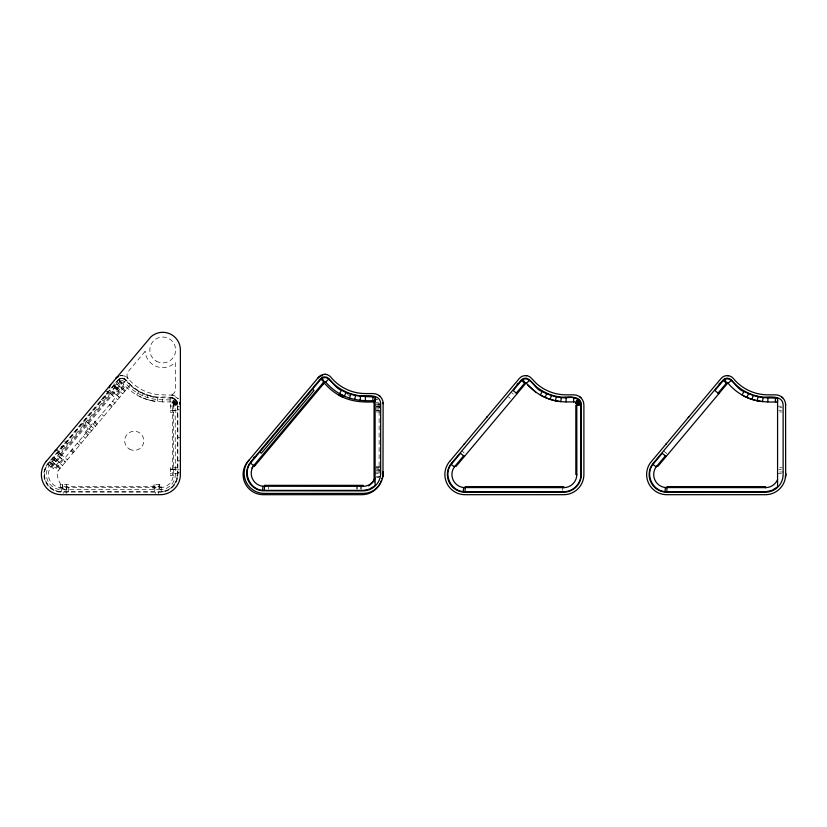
<?xml version="1.0" encoding="UTF-8"?>
<svg xmlns="http://www.w3.org/2000/svg" width="827" height="827" viewBox="0 0 827 827"><rect width="100%" height="100%" fill="white"/><g stroke="black" fill="none" stroke-linecap="round" stroke-linejoin="round"><path stroke-width="0.62" stroke-dasharray="4.13 3.1" d="M177.36 474.967L177.36 405.034L176.409 401.405L174.6 399.338L172.13 398.118L157.73 397.611L152.778 396.826L143.247 393.735L134.574 388.721L125.342 379.913L122.747 378.663L119.894 379.066L118.085 380.461L48.576 463.306C38.755 473.52 47.47 492.437 61.601 491.672L160.262 491.672C169.804 491.91 178.125 482.999 177.36 473.509L170.3 473.509M61.601 491.672L61.715 486.627L160.221 486.627L160.221 487.63L60.154 487.548A13.108 13.108 0 0 1 50.923 466.821L47.656 464.443A17.15 17.15 0 0 0 59.73 491.569L60.154 487.548M160.562 487.63L160.221 487.63A13.108 13.108 0 0 0 173.319 474.522L173.288 404.537A3.008 3.008 0 0 0 170.693 401.943L162.557 401.912L162.661 397.87M170.073 401.912L170.207 397.87M162.557 401.912L151.93 400.785L152.778 396.826M151.93 400.785L146.679 399.369L147.93 395.533M107.841 391.109L106.838 394.655M146.679 399.369L141.603 397.425L143.247 393.735M138.781 391.46L136.755 394.955L141.603 397.425M174.6 399.338C170.29 401.55 173.225 406.636 177.298 404.01A7.05 7.05 0 0 0 171.22 397.942M50.923 466.821L121.083 383.17L122.386 382.746L124.122 384.72A51.956 51.956 0 0 0 157.306 401.633L157.73 397.611A47.914 47.914 0 0 1 127.131 382.022M113.702 384.121L114.178 383.552M59.099 455.47L58.593 452.152L108.916 392.184L110.849 393.807M51.656 461.208L57.063 465.746L51.656 461.197L54.375 457.962L59.792 462.5L54.375 457.962M113.888 387.036L119.295 391.574L113.888 387.036L116.607 383.79L122.024 388.328L116.607 383.79M62.314 459.481L55.512 467.596L58.603 470.191M116.524 394.882L123.574 386.478L126.665 389.072M56.288 468.237L115.356 397.849M117.165 395.688L124.339 387.139M130.097 384.989L56.97 472.134A27.715 27.715 0 0 0 66.822 491.672L66.801 484.612M118.344 379.479L47.242 464.143A17.646 17.646 0 0 0 59.678 492.075L160.221 492.168A17.656 17.656 0 0 0 177.867 474.522L177.867 405.013C177.516 394.851 164.356 397.301 157.781 397.115A47.408 47.408 0 0 1 127.503 381.681C125.849 378.404 121.218 376.792 118.344 379.479A5.479 5.479 0 0 1 125.683 379.541M120.36 381.113L49.289 465.632A15.124 15.124 0 0 0 59.947 489.563L161.224 489.656M172.429 402.801L175.293 399.948M122.882 383.18L125.921 380.534M172.688 403.1L175.903 400.64M60.919 447.025L64.237 445.422M172.915 403.431L176.409 401.405M173.081 403.783L176.823 402.232M173.215 404.155L177.123 403.111M161.399 489.605L160.221 489.656A15.134 15.134 0 0 0 175.303 475.711L175.169 403.628M177.36 474.522A17.15 17.15 0 0 1 160.221 491.672L161.224 491.641L161.224 484.612L153.15 484.612L153.15 491.672M177.36 405.034L172.326 405.168L172.326 474.522L173.329 474.522M376.254 402.718L378.549 402.718M376.357 404L379.789 404M177.298 404.093L170.3 404.093L170.3 412.239L177.36 412.239M375.117 404.951L378.9 404.951M170.3 406.047L177.36 406.129M376.595 406.233L379.117 406.233M777.576 406.233L781.36 406.233M376.202 406.439L381.671 406.439M177.867 406.698L179.18 406.698M376.264 407.721L380.627 407.721M779.768 407.721L781.949 407.721M375.117 408.983L378.9 408.983M177.867 409.716L179.18 409.716M170.3 410.285L177.36 410.285M376.595 410.264L379.117 410.264M778.838 410.264L781.36 410.264M172.326 410.368L177.36 410.368M376.202 410.668L381.671 410.668M376.264 411.96L380.627 411.96M779.768 411.96L781.949 411.96M177.36 437.7L180.389 437.7M177.36 460.897L180.389 460.897M376.202 466.459L381.671 466.459M177.36 467.462L170.3 467.462L170.3 475.525L177.329 475.525M376.264 467.741L380.627 467.741M779.768 467.741L781.949 467.741M375.117 468.072L378.9 468.072M170.3 469.147L177.36 469.147L172.326 469.25M376.595 469.354L379.117 469.354M778.838 469.354L781.36 469.354M170.3 469.478L177.36 469.478M177.867 469.881L179.18 469.777M376.202 470.697L381.671 470.697M375.117 472.103L380.627 471.979M779.768 471.979L784.141 471.979M177.867 472.806L179.18 472.806M177.867 472.91L179.18 472.91M374.073 473.385L379.117 473.385M777.576 473.385L781.36 473.385M376.378 476.352L380.162 476.352M376.595 477.634L379.117 477.634M663.978 451.273L666.851 453.692M511.479 392.556L513.402 394.169M508.626 396.97L510.3 398.366M462.221 451.273L464.143 452.886M118.757 379.8L124.102 384.286L117.672 391.946L112.265 387.398M116.845 381.95L122.251 386.488M123.058 388.669L125.373 390.613M122.468 389.362L124.784 391.316M119.533 389.734L114.116 385.196L117.92 388.504M113.547 385.868L118.964 390.406M120.391 391.843L122.716 393.786M119.615 397.477L112.658 391.636L58.448 456.246L65.405 462.076M112.534 391.791L119.491 397.632M109.66 390.509L111.211 391.802M110.715 393.962L117.672 399.792M105.639 390.592L109.495 393.838M112.565 401.167L114.881 403.121M104.223 396.205L106.145 397.828M109.97 404.258L112.286 406.212M109.391 404.961L111.707 406.905M101.494 399.451L103.427 401.074M101.607 414.234L103.923 416.177M97.503 423.827L94.412 421.232L84.685 432.821L87.776 435.415M94.536 422.659L96.852 424.602M93.244 424.199L95.56 426.143M87.052 422.163L90.908 425.409L85.491 420.881L82.783 424.117L88.189 428.655M91.363 426.443L93.678 428.386M89.285 428.913L91.601 430.857M87.404 431.156L89.719 433.1M86.111 432.697L88.427 434.64M83.124 436.253L85.439 438.196M78.906 441.277L81.232 443.22M77.242 443.272L79.557 445.215M64.671 441.38L67.566 443.81M72.104 449.392L74.42 451.335M71.401 450.219L73.727 452.173M70.802 450.932L73.127 452.886M62.914 445.433L64.847 447.056M56.37 449.309L60.237 452.545M58.593 452.152L60.526 453.765M60.402 453.92L67.349 459.76M57.011 453.258L58.552 454.55M58.583 456.09L65.54 461.921M53.765 457.124L59.172 461.662L53.352 468.599L47.956 464.071M60.237 463.533L62.552 465.477M52.514 458.613L57.931 463.151M52.463 458.665L57.88 463.203M58.159 466.004L60.485 467.948M57.58 466.697L59.895 468.651M49.878 461.755L53.734 465.001M49.796 461.848L55.202 466.397M49.227 462.531L54.634 467.069M51.688 465.87L52.463 466.521L121.858 383.821L118.085 380.461M376.657 398.934L377.401 399.586M376.347 399.338L377.071 399.979M119.253 379.417L121.466 382.798M379.117 405.034L379.055 404.01A7.05 7.05 0 0 0 378.869 403.111M562.536 486.627L562.536 490.411M379.117 404.093L379.117 477.303M361.719 485.346L361.719 489.129M360.686 486.627L360.686 489.15M357.688 485.346L357.688 489.129M356.654 486.627L356.654 489.15M268.558 486.627L268.558 489.15M159.208 484.612L159.208 491.672M159.104 484.612L159.032 491.672M158.505 492.168L158.505 493.481M155.476 492.168L155.476 493.481M154.866 484.612L154.866 491.672M154.794 486.627L154.794 491.672M68.724 491.672L68.724 484.612L60.65 484.612L60.65 491.62M66.698 484.612L66.698 491.672M66.201 492.168L66.201 493.481M63.172 492.168L63.172 493.481M62.666 484.612L62.666 491.672M62.563 484.612L62.563 491.672M175.293 404.279A5.034 5.034 0 0 0 170.962 399.948L157.523 399.627A49.94 49.94 0 0 1 125.632 383.377L123.978 381.402A2.946 2.946 0 0 0 120.018 381.371M118.674 379.862A4.972 4.972 0 0 1 125.342 379.913M349.687 395.533A47.914 47.914 0 0 1 347.319 394.696M171.292 397.436A7.557 7.557 0 0 1 177.795 403.948M145.107 351.392L128.268 371.478A5.551 5.551 0 0 0 128.206 378.539L129.384 379.996A44.885 44.885 0 0 0 162.733 394.841L172.915 395.192L178.312 398.79A10.089 10.089 0 0 0 170.3 394.841A5.045 5.045 0 0 0 175.345 389.806L175.345 362.433L173.112 364.242A17.656 17.656 0 0 1 145.469 353.625L145.107 351.392M120.876 375.644L119.729 375.892A8.012 8.012 0 0 1 128.206 378.539L124.36 375.934L120.876 375.644M156.282 361.141A12.912 12.912 0 0 0 175.655 349.955A12.912 12.912 0 0 0 156.282 338.781A12.912 12.912 0 0 0 156.282 361.141M129.467 449.092A9.583 9.583 0 0 0 143.836 440.791A9.583 9.583 0 0 0 129.467 432.49A9.583 9.583 0 0 0 129.467 449.092"/><path stroke-width="1.24" d="M374.073 401.436L373.887 402.542A3.008 3.008 0 0 0 372.45 401.943C360.789 402.449 348.705 401.054 338.512 394.955M375.117 398.779L374.931 401.26A3.008 3.008 0 0 0 373.484 400.661C361.823 401.167 349.749 399.772 339.546 393.673L341.572 390.168C351.62 396.546 363.704 396.598 375.117 396.898L375.117 485.387L374.145 486.276L369.152 489.243L363.456 490.38L264.392 490.39C250.261 491.155 241.546 472.227 251.367 462.024L320.886 379.18C329.218 372.398 334.025 389 341.572 390.168M383.18 471.576L383.18 473.313M777.576 400.061L777.39 402.542A3.008 3.008 0 0 0 775.953 401.943C764.293 402.449 752.219 401.054 742.015 394.955L744.042 391.46C736.495 390.292 731.688 373.68 723.346 380.461L714.921 390.509L718.787 393.745M785.588 404L785.65 474.626L785.65 472.858M785.65 404.93A10.089 10.089 0 0 0 775.561 394.841L767.994 394.841A44.885 44.885 0 0 1 734.634 379.996L733.456 378.539A8.012 8.012 0 0 0 721.103 378.435L650.467 462.665A20.179 20.179 0 0 0 666.779 494.691L765.471 494.691A20.179 20.179 0 0 0 785.65 474.522L785.454 477.313M264.392 490.39L264.506 485.346L363.012 485.346L363.012 486.348L262.945 486.266A13.108 13.108 0 0 1 253.713 465.539L250.447 463.161M365.348 400.619L365.451 396.588M451.16 464.443C442.714 474.987 451.625 492.365 465.115 491.672L465.219 486.627L563.725 486.627L563.725 487.63L463.658 487.548A13.108 13.108 0 0 1 454.426 466.821L451.16 464.443L460.515 453.258L464.381 456.504M566.164 397.87C557.822 397.818 549.542 395.585 542.285 391.46L540.269 394.955C548.105 399.41 557.047 401.839 566.061 401.912L566.164 397.87C571.56 396.619 580.988 397.622 580.874 405.034L580.874 474.522C581.102 483.681 572.884 491.9 563.725 491.672L465.115 491.672M652.917 464.443C644.471 474.987 653.382 492.365 666.862 491.672L666.965 486.627L765.471 486.627L765.471 487.63L665.415 487.548A13.108 13.108 0 0 1 656.183 466.821L652.917 464.443L662.262 453.258L666.128 456.504M767.807 401.912L767.921 397.87L777.576 398.18L777.576 486.669L776.946 487.268L772.036 490.359L766.371 491.641L666.862 491.672M372.863 400.619L372.998 396.588M564.066 487.63L563.725 487.63A13.108 13.108 0 0 0 576.832 474.522L576.791 404.537A3.008 3.008 0 0 0 574.207 401.943L573.576 401.912L573.711 397.87M775.333 401.912L775.468 397.87M262.521 490.287L262.945 486.266M360.096 400.351L360.52 396.329M463.244 491.569L463.658 487.548M561.233 397.611L560.809 401.633A51.956 51.956 0 0 1 527.626 384.72L526.117 382.891L524.98 382.798L516.255 393.104M664.991 491.569L665.415 487.548M744.042 391.46L753.19 395.533L762.99 397.611L762.566 401.633A51.956 51.956 0 0 1 729.383 384.72L727.76 382.808L726.726 382.798L718.012 393.104M382.984 476.032L383.118 402.718M354.731 399.503L355.569 395.544M555.444 400.785L556.282 396.826M757.191 400.785L758.039 396.826M349.47 398.087L350.72 394.252M550.193 399.369L551.433 395.533M751.939 399.369L753.19 395.533M109.226 387.884L110.622 384.658M346.037 392.453L344.394 396.143A51.956 51.956 0 0 1 326.913 383.439L325.176 381.464L323.874 381.888L253.713 465.539M545.107 397.425L546.75 393.735M746.864 397.425L748.507 393.735M578.104 399.338C573.793 401.55 576.729 406.636 580.802 404.01M249.03 460.091L246.953 462.665A20.179 20.179 0 0 0 263.275 494.691L361.968 494.691A20.179 20.179 0 0 0 380.399 482.73M454.426 466.821L463.606 455.853M656.183 466.821L665.353 455.853M464.185 444.171L464.743 443.51M486.472 417.614L487.351 416.57M665.942 444.171L666.49 443.51M688.229 417.614L689.098 416.57M253.517 457.889L254.23 457.042M517.082 384.276L517.898 383.304M542.285 391.46C534.738 390.292 529.942 373.68 521.599 380.461L513.164 390.509L517.03 393.745M526.127 382.911L455.966 466.521L455.201 465.87M719.087 383.966L719.645 383.304M575.943 402.801L578.797 399.948M325.673 381.898L328.712 379.252M526.385 383.18L529.425 380.534M728.132 383.18L731.182 380.534M576.202 403.1L579.407 400.64M324.153 381.598L322.044 378.135M55.047 450.88L57.001 449.599M576.419 403.431L579.923 401.405M576.595 403.783L580.327 402.232M576.719 404.155L580.626 403.111M580.874 405.034L575.83 405.168L575.83 474.522L576.832 474.522M363.353 486.348L363.012 486.348A13.087 13.087 0 0 0 375.107 478.275M765.823 487.63L765.471 487.63A13.087 13.087 0 0 0 777.576 479.557M566.061 401.912L573.576 401.912M264.33 486.627L265.022 486.627M762.99 397.611L767.921 397.87M727.305 375.572L728.473 375.665M525.558 375.572L526.727 375.665M324.835 374.29L326.014 374.383M323.739 382.653L325.879 384.72A51.956 51.956 0 0 0 343.36 397.425M526.003 382.808L526.117 382.891A1.799 1.272 -50 0 0 525.765 382.694M535.7 391.998L527.626 384.72M656.948 465.87L657.723 466.521L727.874 382.911A1.799 1.272 -50 0 0 727.512 382.694M322.84 383.17L323.615 383.821M312.451 389.228L314.002 390.52L261.342 453.268L259.802 451.976M254.478 464.588L255.254 465.239M781.701 396.929L782.693 397.797M579.954 396.929L580.947 397.797M379.231 395.647L380.224 396.515M723.346 380.461L726.344 383.17M521.599 380.461L524.587 383.17M320.886 379.18L324.649 382.539L254.22 466.521L253.444 465.87L252.68 466.821A13.108 13.108 0 0 0 251.925 467.968M724.514 379.417L726.726 382.798M522.767 379.417L524.98 382.798M374.073 402.036L374.073 481.934M785.65 474.522A26.846 23.249 0 0 1 785.474 477.158M381.805 478.192A20.179 20.179 0 0 1 381.702 478.719M381.154 480.756A20.179 20.179 0 0 1 380.802 481.748M317.599 378.435A8.012 8.012 0 0 1 320.38 376.306M321.476 375.892A8.012 8.012 0 0 1 322.623 375.644M374.073 479.557A13.087 13.087 0 0 1 369.669 485.129M369.39 485.325A13.087 13.087 0 0 1 368.522 485.873M383.18 403.648A10.089 10.089 0 0 0 373.091 393.559L365.534 393.559A44.885 44.885 0 0 1 347.268 389.682L343.081 387.553A44.885 44.885 0 0 1 332.175 378.714L330.996 377.257A8.012 8.012 0 0 0 318.633 377.153L247.997 461.383A20.179 20.179 0 0 0 264.32 493.409L363.012 493.409A20.179 20.179 0 0 0 383.18 473.24A26.846 23.249 0 0 1 383.015 475.866M46.24 461.383L45.206 462.665A20.179 20.179 0 0 0 61.529 494.691L160.221 494.691A20.179 20.179 0 0 0 180.389 474.522L180.389 349.955A17.656 17.656 0 0 0 150.927 336.837L46.24 461.383M250.984 461.704L250.033 462.862A17.646 17.646 0 0 0 262.469 490.793L363.012 490.887A17.656 17.656 0 0 0 380.658 473.24L380.658 403.731C380.306 393.569 367.147 396.019 360.572 395.833A47.408 47.408 0 0 1 346.244 391.988L341.82 389.734A47.408 47.408 0 0 1 330.293 380.399C328.546 376.75 323.14 375.427 320.504 378.838L250.984 461.704M449.743 461.383L448.71 462.665A20.179 20.179 0 0 0 465.032 494.691L563.725 494.691A20.179 20.179 0 0 0 583.893 474.522L583.893 404.93A10.089 10.089 0 0 0 573.814 394.841L566.247 394.841A44.885 44.885 0 0 1 536.206 383.315L531.709 378.539A8.012 8.012 0 0 0 519.346 378.435L449.743 461.383M451.697 462.986L450.756 464.143A17.646 17.646 0 0 0 463.182 492.075L563.725 492.168A17.656 17.656 0 0 0 581.371 474.522L581.371 405.013C581.019 394.851 567.86 397.301 561.285 397.115A47.408 47.408 0 0 1 538.377 388.318C533.436 385.692 527.926 373.463 521.217 380.12L451.697 462.986M653.444 462.986L652.503 464.143A17.646 17.646 0 0 0 664.939 492.075L765.471 492.168A17.656 17.656 0 0 0 783.128 474.522L783.128 405.013C782.776 394.851 769.617 397.301 763.042 397.115A47.408 47.408 0 0 1 732.763 381.681C731.006 378.032 725.61 376.709 722.974 380.12L653.444 462.986M116.659 377.588L115.842 378.435A8.012 8.012 0 0 1 118.623 376.306L116.659 377.588M180.307 403.617L180.048 402.325A10.089 10.089 0 0 1 180.389 404.93L180.307 403.617"/></g></svg>
